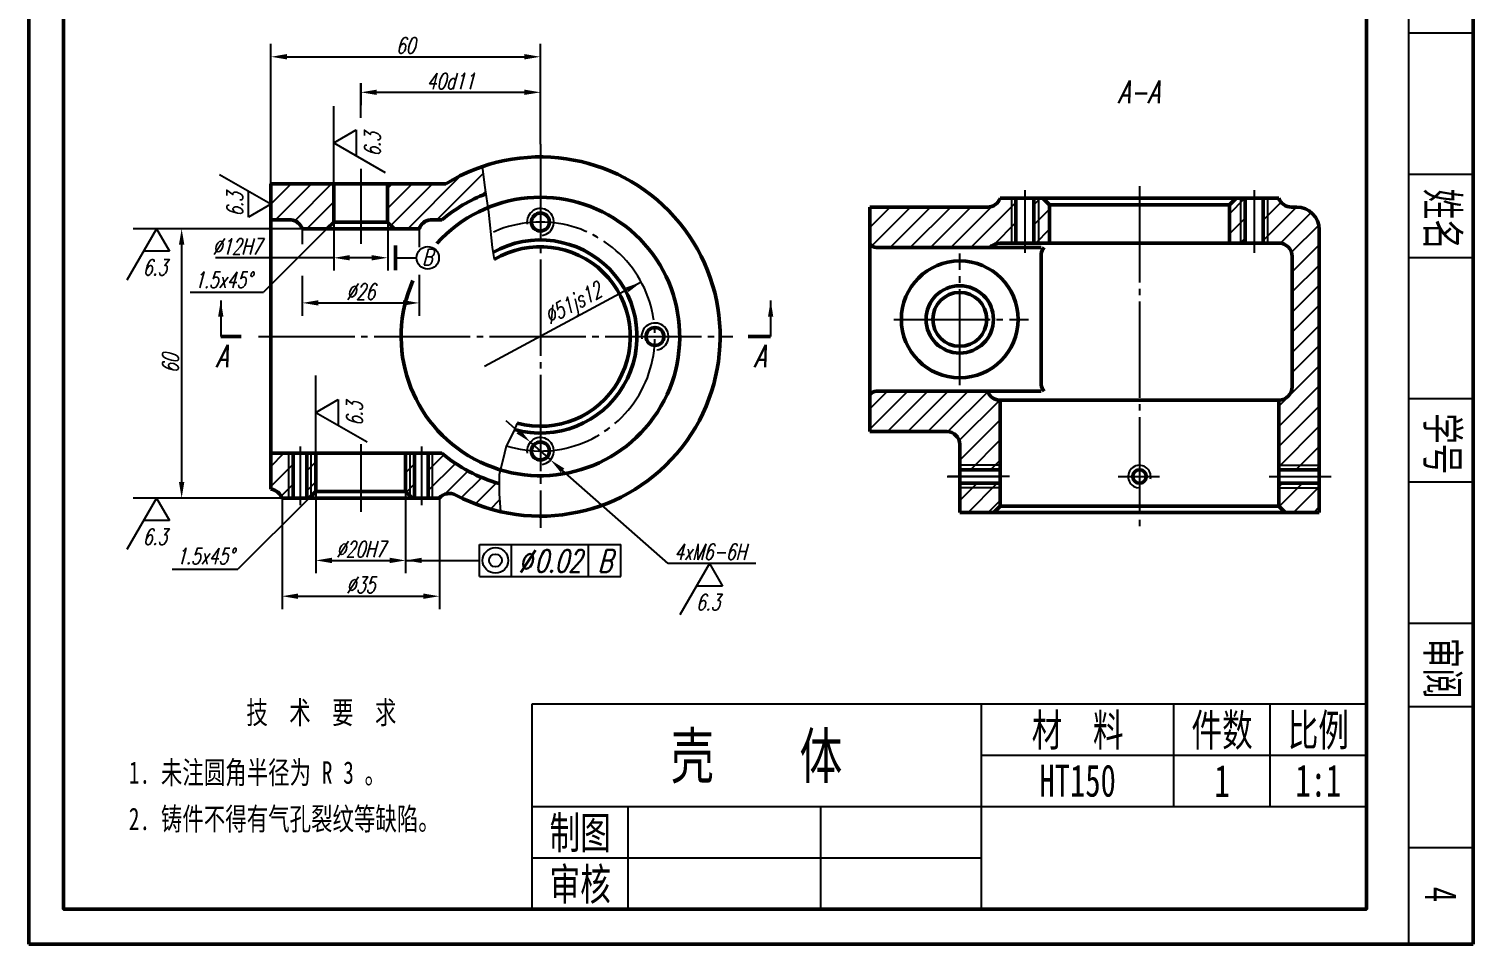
# Model space of a CAD drawing. Header units: millimetres. Extents: x -523 to 2676, y -549 to 1097.
# Drawn here: x 2451.5 to 2676.5, y 592.9 to 735.6 of the extents above; entities that cross this region are included whole.
import ezdxf
from ezdxf.enums import TextEntityAlignment as Align

# ---------------------------------------------------------------- set-up
doc = ezdxf.new("R2010")
doc.units = ezdxf.units.MM
doc.header["$PDMODE"] = 33
doc.header["$PDSIZE"] = 1.5
doc.linetypes.add('myCENTER', pattern=[18, 15, -1, 1, -1])
for name, color, linetype, lineweight in [('中心线', 7, 'myCENTER', 25), ('剖面线', 7, 'Continuous', 25), ('尺寸', 7, 'Continuous', 25), ('文字', 7, 'Continuous', 25), ('标注', 7, 'Continuous', 25), ('标题文字', 7, 'Continuous', 25), ('答案中心线', 1, 'myCENTER', 25), ('答案剖面线', 1, 'Continuous', 25), ('答案粗实线', 1, 'Continuous', 50), ('答案细实线', 1, 'Continuous', 25), ('粗实线', 7, 'Continuous', 50), ('细实线', 7, 'Continuous', 25)]:
    doc.layers.add(name, color=color, linetype=linetype, lineweight=lineweight)
doc.styles.add('字母标注-3.5号', font='txt.shx', dxfattribs={"width": 0.7, "oblique": 15, "height": 3.5})
doc.styles.add('尺寸文字1-2.5号', font='txt.shx', dxfattribs={"width": 0.7, "oblique": 15, "height": 2.5})
doc.styles.add('标题汉字1-5号', font='SimSun.ttf', dxfattribs={"width": 0.7, "height": 5})
doc.styles.add('标题汉字2-3.5号', font='SimSun.ttf', dxfattribs={"width": 0.7, "height": 3.5})
doc.dimstyles.new('尺寸25', dxfattribs={"dimtxt": 2.5, "dimasz": 2.5, "dimexe": 2, "dimexo": 0, "dimgap": 0.5, "dimtad": 1, "dimdec": 0, "dimdsep": 46, "dimtxsty": '尺寸文字1-2.5号', "dimcen": 0, "dimadec": 0, "dimazin": 0, "dimtol": 1, "dimtp": 0.039, "dimtfac": 0.6, "dimtdec": 3, "dimtmove": 0, "dimatfit": 3, "dimfxl": 0, "dimarcsym": 0})
pattern_1 = [(45, (540.0265, 591.5177), (-1.5715448, 1.5715448), [])]

# ---------------------------------------------------------------- blocks, each defined once
blk = doc.blocks.new('*D213')
at = {"layer": 'Defpoints', "color": 0}
for p in [(2503.15, 727.08), (2531.15, 725.67), (2531.15, 717.61)]:
    blk.add_point(p, dxfattribs=at)
at = {"layer": '尺寸', "color": 0, "lineweight": -2}
for p, q in [((2503.15, 727.08), (2503.15, 723.67)), ((2531.15, 717.61), (2531.15, 727.67)), ((2505.65, 725.67), (2528.65, 725.67))]:
    blk.add_line(p, q, dxfattribs=at)
at = {"layer": '尺寸', "color": 0}
for points in [[(2505.65, 726.09), (2505.65, 725.26), (2503.15, 725.67)], [(2528.65, 726.09), (2528.65, 725.26), (2531.15, 725.67)]]:
    blk.add_solid(points, dxfattribs=at)
at = {"layer": '尺寸', "color": 0, "insert": (2517.15, 727.42), "char_height": 2.5, "attachment_point": 5, "style": '尺寸文字1-2.5号'}
blk.add_mtext('40d11', dxfattribs=at)
blk = doc.blocks.new('*D214')
at = {"layer": 'Defpoints', "color": 0}
for p in [(2531.15, 731.21), (2531.15, 727.67), (2489.15, 711.4)]:
    blk.add_point(p, dxfattribs=at)
at = {"layer": '尺寸', "color": 0, "lineweight": -2}
for p, q in [((2489.15, 711.4), (2489.15, 733.21)), ((2531.15, 727.67), (2531.15, 733.21)), ((2491.65, 731.21), (2528.65, 731.21))]:
    blk.add_line(p, q, dxfattribs=at)
at = {"layer": '尺寸', "color": 0}
for points in [[(2491.65, 731.63), (2491.65, 730.8), (2489.15, 731.21)], [(2528.65, 731.63), (2528.65, 730.8), (2531.15, 731.21)]]:
    blk.add_solid(points, dxfattribs=at)
at = {"layer": '尺寸', "color": 0, "insert": (2510.15, 732.96), "char_height": 2.5, "attachment_point": 5, "style": '尺寸文字1-2.5号'}
blk.add_mtext('60', dxfattribs=at)
blk = doc.blocks.new('*D215')
at = {"layer": 'Defpoints', "color": 0}
for p in [(2498.95, 705.45), (2507.35, 705.45), (2498.95, 699.87)]:
    blk.add_point(p, dxfattribs=at)
at = {"layer": '尺寸', "color": 0, "lineweight": -2}
for p, q in [((2498.95, 705.45), (2498.95, 697.87)), ((2507.35, 705.45), (2507.35, 697.87)), ((2498.95, 699.87), (2480.5, 699.87)), ((2504.85, 699.87), (2501.45, 699.87))]:
    blk.add_line(p, q, dxfattribs=at)
at = {"layer": '尺寸', "color": 0}
for points in [[(2501.45, 700.29), (2501.45, 699.46), (2498.95, 699.87)], [(2504.85, 700.29), (2504.85, 699.46), (2507.35, 699.87)]]:
    blk.add_solid(points, dxfattribs=at)
at = {"layer": '尺寸', "color": 0, "insert": (2483.88, 701.62), "char_height": 2.5, "attachment_point": 5, "style": '尺寸文字1-2.5号'}
blk.add_mtext('%%c12H7', dxfattribs=at)
blk = doc.blocks.new('*D216')
at = {"layer": 'Defpoints', "color": 0}
for p in [(2512.25, 697.2), (2494.05, 695.01), (2512.25, 692.84)]:
    blk.add_point(p, dxfattribs=at)
at = {"layer": '尺寸', "color": 0, "lineweight": -2}
for p, q in [((2512.25, 697.2), (2512.25, 690.84)), ((2494.05, 695.01), (2494.05, 690.84)), ((2496.55, 692.84), (2509.75, 692.84))]:
    blk.add_line(p, q, dxfattribs=at)
at = {"layer": '尺寸', "color": 0}
for points in [[(2496.55, 693.26), (2496.55, 692.42), (2494.05, 692.84)], [(2509.75, 693.26), (2509.75, 692.42), (2512.25, 692.84)]]:
    blk.add_solid(points, dxfattribs=at)
at = {"layer": '尺寸', "color": 0, "insert": (2503.15, 694.59), "char_height": 2.5, "attachment_point": 5, "style": '尺寸文字1-2.5号'}
blk.add_mtext('%%c26', dxfattribs=at)
blk = doc.blocks.new('*D217')
at = {"layer": 'Defpoints', "color": 0}
for p in [(2494.05, 704.4), (2475.25, 662.4), (2490.9, 662.4)]:
    blk.add_point(p, dxfattribs=at)
at = {"layer": '尺寸', "color": 0, "lineweight": -2}
for p, q in [((2494.05, 704.4), (2473.25, 704.4)), ((2475.25, 701.9), (2475.25, 664.9)), ((2490.9, 662.4), (2473.25, 662.4))]:
    blk.add_line(p, q, dxfattribs=at)
at = {"layer": '尺寸', "color": 0}
for points in [[(2474.83, 701.9), (2475.67, 701.9), (2475.25, 704.4)], [(2474.83, 664.9), (2475.67, 664.9), (2475.25, 662.4)]]:
    blk.add_solid(points, dxfattribs=at)
at = {"layer": '尺寸', "color": 0, "insert": (2473.5, 683.4), "char_height": 2.5, "attachment_point": 5, "rotation": 90, "style": '尺寸文字1-2.5号'}
blk.add_mtext('60', dxfattribs=at)
blk = doc.blocks.new('*D218')
at = {"layer": 'Defpoints', "color": 0}
for p in [(2496.15, 663.45), (2510.15, 663.45), (2510.15, 652.69)]:
    blk.add_point(p, dxfattribs=at)
at = {"layer": '尺寸', "color": 0, "lineweight": -2}
for p, q in [((2496.15, 663.45), (2496.15, 650.69)), ((2510.15, 663.45), (2510.15, 650.69)), ((2498.65, 652.69), (2507.65, 652.69))]:
    blk.add_line(p, q, dxfattribs=at)
at = {"layer": '尺寸', "color": 0}
for points in [[(2498.65, 653.11), (2498.65, 652.27), (2496.15, 652.69)], [(2507.65, 653.11), (2507.65, 652.27), (2510.15, 652.69)]]:
    blk.add_solid(points, dxfattribs=at)
at = {"layer": '尺寸', "color": 0, "insert": (2503.15, 654.44), "char_height": 2.5, "attachment_point": 5, "style": '尺寸文字1-2.5号'}
blk.add_mtext('%%C20H7', dxfattribs=at)
blk = doc.blocks.new('*D219')
at = {"layer": 'Defpoints', "color": 0}
for p in [(2490.9, 662.4), (2515.4, 662.4), (2515.4, 647.11)]:
    blk.add_point(p, dxfattribs=at)
at = {"layer": '尺寸', "color": 0, "lineweight": -2}
for p, q in [((2490.9, 662.4), (2490.9, 645.11)), ((2515.4, 662.4), (2515.4, 645.11)), ((2493.4, 647.11), (2512.9, 647.11))]:
    blk.add_line(p, q, dxfattribs=at)
at = {"layer": '尺寸', "color": 0}
for points in [[(2493.4, 647.53), (2493.4, 646.69), (2490.9, 647.11)], [(2512.9, 647.53), (2512.9, 646.69), (2515.4, 647.11)]]:
    blk.add_solid(points, dxfattribs=at)
at = {"layer": '尺寸', "color": 0, "insert": (2503.15, 648.86), "char_height": 2.5, "attachment_point": 5, "style": '尺寸文字1-2.5号'}
blk.add_mtext('%%C35', dxfattribs=at)
blk = doc.blocks.new('*D220')
at = {"layer": 'Defpoints', "color": 0}
for p in [(2529.57, 671.14), (2532.72, 668.36)]:
    blk.add_point(p, dxfattribs=at)
at = {"layer": '尺寸', "color": 0, "lineweight": -2}
for p, q in [((2527.7, 672.79), (2525.82, 674.45)), ((2529.57, 671.14), (2532.72, 668.36)), ((2551.04, 652.19), (2534.59, 666.7))]:
    blk.add_line(p, q, dxfattribs=at)
at = {"layer": '尺寸', "color": 0}
for points in [[(2527.97, 673.1), (2527.42, 672.48), (2529.57, 671.14)], [(2534.87, 667.02), (2534.32, 666.39), (2532.72, 668.36)]]:
    blk.add_solid(points, dxfattribs=at)

msp = doc.modelspace()

# ---------------------------------------------------------------- hatches: boundary and pattern name
at = {"layer": '剖面线'}
h = msp.add_hatch(dxfattribs=at)
h.set_pattern_fill('ANSI31', color=256, scale=0.7, style=0)
h.set_pattern_definition(pattern_1)
h.paths.add_polyline_path([(2515.809, 705.798, -0.0839501), (2522.646, 709.828), (2522.067, 714.085, 0.0562107), (2516.395, 711.398), (2507.345, 711.398), (2507.345, 705.448), (2508.395, 704.398), (2512.245, 704.398, -0.3507811), (2514.523, 705.798)])
h.paths.add_polyline_path([(2489.145, 711.398), (2489.145, 705.798), (2491.768, 705.798, -0.3507811), (2494.045, 704.398), (2497.895, 704.398), (2498.945, 705.448), (2498.945, 711.398)])
h = msp.add_hatch(dxfattribs=at)
h.set_pattern_fill('ANSI31', color=256, scale=0.7, style=0)
h.set_pattern_definition(pattern_1)
h.paths.add_polyline_path([(2492.645, 669.398), (2489.145, 669.398), (2489.145, 663.798, -0.2827591), (2490.895, 662.398), (2492.645, 662.398)])
h.paths.add_polyline_path([(2496.145, 669.398), (2494.745, 669.398), (2494.745, 662.398), (2495.095, 662.398), (2496.145, 663.448)])
h.paths.add_polyline_path([(2511.545, 669.398), (2510.145, 669.398), (2510.145, 663.448), (2511.195, 662.398), (2511.545, 662.398)])
h.paths.add_polyline_path([(2515.809, 669.398), (2513.645, 669.398), (2513.645, 662.398), (2515.395, 662.398, -0.3517672), (2517.979, 662.886, 0.0665743), (2524.935, 660.295), (2524.721, 663.054), (2524.721, 664.681, -0.1071276)])
at = {"layer": '答案剖面线'}
h = msp.add_hatch(dxfattribs=at)
h.set_pattern_fill('ANSI31', color=256, scale=0.7, style=0)
h.set_pattern_definition([(45, (-68.4017, 527.3368), (-1.5715448, 1.5715448), [])])
h.paths.add_polyline_path([(2610.473, 708.122), (2609.423, 709.172), (2608.023, 709.172), (2608.023, 702.172), (2610.473, 702.172)])
h.paths.add_polyline_path([(2605.223, 709.172), (2602.773, 709.172, -0.3178372), (2600.793, 707.772), (2599.973, 707.772), (2582.473, 707.772), (2582.473, 701.972, 0.1762317), (2583.473, 701.472), (2601.207, 701.472, -0.2134218), (2602.773, 702.172), (2605.223, 702.172)])
h.paths.add_polyline_path([(2602.773, 677.672, -0.3178372), (2600.793, 679.072), (2583.473, 679.072, 0.1762317), (2582.473, 678.572), (2582.473, 672.772), (2594.473, 672.772, -0.4142136), (2596.473, 670.772), (2596.473, 666.822), (2602.773, 666.822)])
h.paths.add_polyline_path([(2602.773, 664.722), (2596.473, 664.722), (2596.473, 660.172), (2601.773, 660.172), (2602.773, 661.172)])
h = msp.add_hatch(dxfattribs=at)
h.set_pattern_fill('ANSI31', color=256, scale=0.7, style=0)
h.set_pattern_definition([(45, (633.3538, 493.1898), (-1.5715448, 1.5715448), [])])
h.paths.add_polyline_path([(2640.923, 709.172), (2639.523, 709.172), (2638.473, 708.122), (2638.473, 702.172), (2640.923, 702.172)])
h.paths.add_polyline_path([(2648.273, 700.072), (2648.273, 679.772, -0.4142136), (2646.173, 677.672), (2646.173, 666.822), (2652.473, 666.822), (2652.473, 704.272, 0.4142136), (2648.973, 707.772), (2648.153, 707.772, -0.3178372), (2646.173, 709.172), (2643.723, 709.172), (2643.723, 702.172), (2646.173, 702.172, -0.4142136)])
h.paths.add_polyline_path([(2652.473, 664.722), (2646.173, 664.722), (2646.173, 661.172), (2647.173, 660.172), (2652.473, 660.172)])

# ---------------------------------------------------------------- linework, layer by layer
at = {"layer": '中心线'}
for p, q in [((2531.145, 717.609), (2531.145, 657.763)), ((2503.145, 713.754), (2503.145, 702.057)), ((2487.223, 687.598), (2561.123, 687.598)), ((2503.145, 670.798), (2503.145, 660.257)), ((2493.695, 670.451), (2493.695, 661.329)), ((2512.595, 670.451), (2512.595, 661.329)), ((2594.517, 665.772), (2602.709, 665.772))]:
    msp.add_line(p, q, dxfattribs=at)
msp.add_arc((2531.145, 687.598), 17.85, 252.73388, 115.7468, dxfattribs=at)
at = {"layer": '尺寸'}
for p, q in [((2503.145, 721.673), (2503.145, 727.078)), ((2498.945, 711.398), (2498.945, 723.523)), ((2473.251, 704.398), (2467.676, 704.398)), ((2497.895, 704.398), (2488.003, 694.505)), ((2494.045, 704.398), (2494.045, 701.973)), ((2512.245, 704.398), (2512.245, 701.514)), ((2494.045, 697.083), (2494.045, 695.013)), ((2476.587, 694.505), (2488.003, 694.505)), ((2512.245, 695.128), (2512.245, 692.451)), ((2496.145, 669.398), (2496.145, 681.523)), ((2473.251, 662.398), (2467.676, 662.398)), ((2495.095, 662.398), (2483.999, 651.302)), ((2473.787, 651.302), (2483.999, 651.302)), ((2564.718, 652.19), (2551.036, 652.19))]:
    msp.add_line(p, q, dxfattribs=at)
at = {"layer": '标注'}
for p, q in [((2498.945, 717.775), (2502.445, 719.796)), ((2498.945, 717.775), (2506.945, 713.156)), ((2502.445, 719.796), (2502.445, 715.754)), ((2489.145, 708.21), (2481.145, 712.829)), ((2485.645, 706.189), (2485.645, 710.231)), ((2489.145, 708.21), (2485.645, 706.189)), ((2471.332, 704.398), (2466.713, 696.398)), ((2471.332, 704.398), (2473.353, 700.898)), ((2473.353, 700.898), (2469.311, 700.898)), ((2508.588, 699.872), (2511.838, 699.872)), ((2496.145, 675.775), (2499.645, 677.796)), ((2499.645, 677.796), (2499.645, 673.754)), ((2496.145, 675.775), (2504.145, 671.156)), ((2471.332, 662.398), (2466.713, 654.398)), ((2471.332, 662.398), (2473.353, 658.898)), ((2473.353, 658.898), (2469.311, 658.898)), ((2521.634, 655.189), (2543.653, 655.189)), ((2521.634, 650.189), (2521.634, 655.189)), ((2526.634, 650.189), (2526.634, 655.189)), ((2538.653, 650.189), (2538.653, 655.189)), ((2543.653, 650.189), (2543.653, 655.189)), ((2557.506, 652.19), (2552.887, 644.19)), ((2557.506, 652.19), (2559.526, 648.69)), ((2521.634, 650.189), (2543.653, 650.189)), ((2559.526, 648.69), (2555.485, 648.69))]:
    msp.add_line(p, q, dxfattribs=at)
for centre, radius in [((2513.588, 699.872), 1.75), ((2524.134, 652.689), 2), ((2524.134, 652.689), 1)]:
    msp.add_circle(centre, radius, dxfattribs=at)
at = {"layer": '答案中心线'}
for p, q in [((2624.473, 711.04), (2624.473, 657.603)), ((2606.623, 710.396), (2606.623, 700.619)), ((2642.323, 710.396), (2642.323, 700.619)), ((2596.473, 679.989), (2596.473, 700.522)), ((2586.201, 690.272), (2607.181, 690.272)), ((2604.245, 665.772), (2594.6, 665.772)), ((2621.152, 665.772), (2627.575, 665.772)), ((2644.701, 665.772), (2654.345, 665.772))]:
    msp.add_line(p, q, dxfattribs=at)
at = {"layer": '答案粗实线'}
for p, q in [((2602.773, 709.172), (2628.727, 709.172)), ((2609.423, 709.172), (2602.773, 709.172)), ((2605.223, 709.172), (2605.223, 702.172)), ((2608.023, 709.172), (2608.023, 702.172)), ((2609.423, 709.172), (2610.473, 708.122)), ((2639.523, 709.172), (2628.727, 709.172)), ((2639.523, 709.172), (2638.473, 708.122)), ((2639.523, 709.172), (2646.173, 709.172)), ((2640.923, 709.172), (2640.923, 702.172)), ((2643.723, 709.172), (2643.723, 702.172)), ((2582.473, 707.772), (2582.473, 672.772)), ((2582.473, 707.772), (2600.793, 707.772)), ((2600.793, 707.772), (2599.973, 707.772)), ((2610.473, 702.172), (2610.473, 708.122)), ((2610.473, 708.122), (2624.473, 708.122)), ((2638.473, 708.122), (2624.473, 708.122)), ((2638.473, 702.172), (2638.473, 708.122)), ((2648.153, 707.772), (2648.973, 707.772)), ((2652.473, 660.172), (2652.473, 704.272)), ((2624.473, 702.172), (2602.773, 702.172)), ((2624.473, 702.172), (2646.173, 702.172)), ((2609.136, 701.472), (2583.473, 701.472)), ((2609.136, 680.072), (2609.136, 700.472)), ((2648.273, 700.072), (2648.273, 679.772)), ((2609.136, 679.072), (2583.473, 679.072)), ((2624.473, 677.672), (2602.773, 677.672)), ((2602.773, 677.672), (2602.773, 661.172)), ((2624.473, 677.672), (2646.173, 677.672)), ((2646.173, 677.672), (2646.173, 661.172)), ((2582.473, 672.772), (2594.473, 672.772)), ((2596.473, 660.172), (2596.473, 670.772)), ((2596.473, 660.172), (2596.473, 670.772)), ((2602.773, 666.822), (2596.473, 666.822)), ((2646.173, 666.822), (2652.473, 666.822)), ((2602.773, 664.722), (2596.473, 664.722)), ((2646.173, 664.722), (2652.473, 664.722)), ((2596.473, 660.172), (2647.173, 660.172)), ((2601.773, 660.172), (2596.473, 660.172)), ((2602.773, 661.172), (2601.773, 660.172)), ((2602.773, 661.172), (2646.173, 661.172)), ((2646.173, 661.172), (2647.173, 660.172)), ((2647.173, 660.172), (2652.473, 660.172))]:
    msp.add_line(p, q, dxfattribs=at)
for centre, radius in [((2596.473, 690.272), 9.1), ((2596.473, 690.272), 5.25), ((2596.473, 690.272), 4.2), ((2624.473, 665.772), 1.05)]:
    msp.add_circle(centre, radius, dxfattribs=at)
for centre, radius, start, end in [((2600.793, 709.872), 2.1, 270, 340.52878), ((2600.793, 709.872), 2.1, 270, 340.52878), ((2648.153, 709.872), 2.1, 199.47122, 270), ((2648.973, 704.272), 3.5, 0, 90), ((2602.773, 700.072), 2.1, 90, 138.18969), ((2646.173, 700.072), 2.1, 0, 90), ((2583.66, 703.096), 1.635, 223.44553, 263.42436), ((2610.761, 700.285), 1.635, 133.44553, 173.42436), ((2610.761, 680.259), 1.635, 186.57564, 226.55447), ((2646.173, 679.772), 2.1, 270, 0), ((2583.66, 677.447), 1.635, 96.57564, 136.55447), ((2602.773, 679.772), 2.1, 199.47122, 270), ((2594.473, 670.772), 2, 0, 90)]:
    msp.add_arc(centre, radius, start, end, dxfattribs=at)
at = {"layer": '答案细实线'}
for p, q in [((2604.523, 709.172), (2604.523, 702.172)), ((2608.723, 709.172), (2608.723, 702.172)), ((2640.223, 709.172), (2640.223, 702.172)), ((2644.423, 709.172), (2644.423, 702.172)), ((2602.773, 667.522), (2596.473, 667.522)), ((2646.173, 667.522), (2652.473, 667.522)), ((2602.773, 664.022), (2596.473, 664.022)), ((2646.173, 664.022), (2652.473, 664.022))]:
    msp.add_line(p, q, dxfattribs=at)
msp.add_arc((2624.473, 665.772), 1.75, 348.07438, 263.7145, dxfattribs=at)
at = {"layer": '粗实线'}
for p, q in [((2451.452, 902.868), (2451.452, 592.868)), ((2676.452, 592.868), (2676.452, 902.868)), ((2489.145, 711.398), (2516.395, 711.398)), ((2489.145, 711.398), (2489.145, 663.798)), ((2498.945, 711.398), (2498.945, 705.448)), ((2507.345, 711.398), (2507.345, 705.448)), ((2492.295, 705.798), (2489.145, 705.798)), ((2497.895, 704.398), (2494.045, 704.398)), ((2498.945, 705.448), (2497.895, 704.398)), ((2497.895, 704.398), (2508.395, 704.398)), ((2498.945, 705.448), (2507.345, 705.448)), ((2507.345, 705.448), (2508.395, 704.398)), ((2512.245, 704.398), (2508.395, 704.398)), ((2515.809, 705.798), (2513.995, 705.798)), ((2508.588, 697.918), (2508.588, 701.786)), ((2484.51, 687.598), (2481.349, 687.598)), ((2567.012, 687.598), (2563.505, 687.598)), ((2515.809, 669.398), (2489.145, 669.398)), ((2492.645, 662.398), (2492.645, 669.398)), ((2494.745, 662.398), (2494.745, 669.398)), ((2496.145, 669.398), (2496.145, 663.448)), ((2510.145, 669.398), (2510.145, 663.448)), ((2511.545, 662.398), (2511.545, 669.398)), ((2513.645, 662.398), (2513.645, 669.398)), ((2495.095, 662.398), (2490.895, 662.398)), ((2496.145, 663.448), (2495.095, 662.398)), ((2495.095, 662.398), (2511.195, 662.398)), ((2496.145, 663.448), (2510.145, 663.448)), ((2510.145, 663.448), (2511.195, 662.398)), ((2511.195, 662.398), (2515.395, 662.398)), ((2451.452, 592.868), (2676.452, 592.868))]:
    msp.add_line(p, q, dxfattribs=at)
msp.add_lwpolyline([(2456.853, 831.258), (2659.84, 831.258), (2659.84, 598.322), (2456.853, 598.322)], close=True, dxfattribs=at)
for centre in [(2531.145, 705.448), (2548.995, 687.598), (2531.145, 669.748)]:
    msp.add_circle(centre, 1.4, dxfattribs=at)
for centre, radius, start, end in [((2531.145, 687.598), 28, 241.951, 121.78833), ((2531.145, 687.598), 21.7, 156.24726, 138.00979), ((2531.145, 687.598), 23.8, 110.90662, 130.11917), ((2492.032, 703.674), 2.14, 19.76272, 82.91766), ((2514.259, 703.674), 2.14, 97.08234, 160.23728), ((2531.145, 687.598), 15.05, 254.39648, 119.41475), ((2531.145, 687.598), 14, 254.97231, 120.88243), ((2531.145, 687.598), 23.8, 229.88083, 254.33938), ((2488.882, 661.674), 2.14, 19.76272, 82.91766), ((2516.992, 661.033), 2.1, 61.951, 139.47179)]:
    msp.add_arc(centre, radius, start, end, dxfattribs=at)
at = {"layer": '细实线'}
for p, q in [((2666.452, 592.868), (2666.452, 902.868)), ((2676.452, 734.868), (2666.452, 734.868)), ((2676.452, 712.868), (2666.452, 712.868)), ((2676.452, 699.868), (2666.452, 699.868)), ((2676.452, 677.868), (2666.452, 677.868)), ((2491.945, 662.398), (2491.945, 669.398)), ((2495.445, 662.748), (2495.445, 669.398)), ((2510.845, 662.748), (2510.845, 669.398)), ((2514.345, 662.398), (2514.345, 669.398)), ((2676.452, 664.868), (2666.452, 664.868)), ((2676.452, 642.868), (2666.452, 642.868)), ((2529.84, 630.322), (2659.84, 630.322)), ((2529.84, 598.322), (2529.84, 630.322)), ((2599.84, 598.322), (2599.84, 630.322)), ((2629.84, 614.322), (2629.84, 630.322)), ((2644.84, 614.322), (2644.84, 630.322)), ((2659.84, 598.322), (2659.84, 630.322)), ((2676.452, 629.868), (2666.452, 629.868)), ((2599.84, 622.322), (2659.84, 622.322)), ((2529.84, 614.322), (2659.84, 614.322)), ((2544.84, 598.322), (2544.84, 614.322)), ((2574.84, 598.322), (2574.84, 614.322)), ((2676.452, 607.868), (2666.452, 607.868)), ((2529.84, 606.322), (2599.84, 606.322)), ((2529.84, 598.322), (2659.84, 598.322))]:
    msp.add_line(p, q, dxfattribs=at)
for points in [[(2522.067, 714.085), (2522.507, 710.844), (2523.061, 706.976), (2523.614, 701.452), (2523.959, 699.613)], [(2527.515, 674.076), (2526.934, 672.722), (2525.827, 670.512), (2525.274, 668.303), (2524.721, 666.093), (2524.721, 663.054), (2524.935, 660.295)]]:
    msp.add_lwpolyline(points, dxfattribs=at)
for centre in [(2531.145, 705.448), (2548.995, 687.598), (2531.145, 669.748)]:
    msp.add_arc(centre, 2.1, 278.11349, 189.61675, dxfattribs=at)

# ---------------------------------------------------------------- texts
at = {"layer": '尺寸', "oblique": 15, "width": 0.7}
for s, height, style, p in [('A-A', 3.5, '字母标注-3.5号', (2621.094, 723.991)), ('1.5x45%%D', 2.5, '尺寸文字1-2.5号', (2477.249, 695.183)), ('A', 3.5, '字母标注-3.5号', (2480.559, 682.802)), ('A', 3.5, '字母标注-3.5号', (2564.367, 682.802)), ('4xM6-6H', 2.5, '尺寸文字1-2.5号', (2551.999, 652.79)), ('1.5x45%%D', 2.5, '尺寸文字1-2.5号', (2474.449, 652.114))]:
    msp.add_text(s, height=height, dxfattribs=dict(at, style=style)).set_placement(p)
at = {"layer": '尺寸', "style": '尺寸文字1-2.5号', "oblique": 15, "width": 0.7}
for s, rotation, p in [('6.3', 90, (2484.79, 706.301)), ('%%C51js12', 28.3498, (2532.601, 689.448))]:
    msp.add_text(s, height=2.5, rotation=rotation, dxfattribs=at).set_placement(p)
at = {"layer": '文字', "style": '标题汉字2-3.5号', "width": 0.7}
for s, p in [('技  术  要  求', (2485.333, 627.223)), ('1. 未注圆角半径为 R 3 。  ', (2467.019, 617.873)), ('2. 铸件不得有气孔裂纹等缺陷。', (2467.019, 610.645))]:
    msp.add_text(s, height=3.5, dxfattribs=at).set_placement(p)
at = {"layer": '标注', "style": '尺寸文字1-2.5号', "oblique": 15, "width": 0.7}
for p in [(2506.219, 715.657), (2503.419, 673.657)]:
    msp.add_text('6.3', height=2.5, rotation=90, dxfattribs=at).set_placement(p)
at = {"layer": '标注', "oblique": 15, "width": 0.7}
for s, height, style, p in [('B', 2.5, '尺寸文字1-2.5号', (2512.753, 698.696)), ('6.3', 2.5, '尺寸文字1-2.5号', (2469.213, 697.124)), ('6.3', 2.5, '尺寸文字1-2.5号', (2469.213, 655.124)), ('%%C', 3.5, '尺寸文字1-2.5号', (2527.717, 650.789)), ('0.02', 3.5, '字母标注-3.5号', (2530.22, 650.837)), ('B', 3.5, '字母标注-3.5号', (2540.098, 650.837)), ('6.3', 2.5, '尺寸文字1-2.5号', (2555.387, 644.916))]:
    msp.add_text(s, height=height, dxfattribs=dict(at, style=style)).set_placement(p)
at = {"layer": '标题文字', "style": '标题汉字1-5号', "width": 0.7}
for s, p in [('姓名', (2669.216, 710.642)), ('学号', (2669.216, 675.642)), ('审阅', (2669.216, 640.642)), ('4', (2668.948, 601.811))]:
    msp.add_text(s, height=5, rotation=270, dxfattribs=at).set_placement(p)
at = {"layer": '细实线', "style": '标题汉字1-5号', "width": 0.7}
for s, height, p in [('材  料', 5, (2614.84, 626.322)), ('件数', 5, (2637.34, 626.322)), ('比例', 5, (2652.34, 626.322)), ('壳    体', 7, (2564.84, 622.322)), ('HT150', 5, (2614.84, 618.322)), ('1', 5, (2637.34, 618.322)), ('1:1', 5, (2652.34, 618.322)), ('制图', 5, (2537.34, 610.322)), ('审核', 5, (2537.34, 602.322))]:
    msp.add_text(s, height=height, dxfattribs=at).set_placement(p, align=Align.MIDDLE)

# ---------------------------------------------------------------- dimensions: what is measured, and where the dimension line sits
at = {"layer": '尺寸'}
for base, p1, p2, text, picture, middle in [((2531.145, 731.213), (2489.145, 711.398), (2531.145, 727.674), '60', '*D214', (2510.145, 732.963)), ((2531.145, 725.674), (2503.145, 727.078), (2531.145, 717.609), '40d11', '*D213', (2517.145, 727.424)), ((2512.245, 692.839), (2494.045, 695.013), (2512.245, 697.198), '%%c26', '*D216', (2503.145, 694.589)), ((2515.395, 647.109), (2490.895, 662.398), (2515.395, 662.398), '%%C35', '*D219', (2503.145, 648.859)), ((2510.145, 652.689), (2496.145, 663.448), (2510.145, 663.448), '%%C20H7', '*D218', (2503.145, 654.439))]:
    dim = msp.add_linear_dim(base=base, p1=p1, p2=p2, text=text, dimstyle='尺寸25', dxfattribs=at)
    dim.commit()
    dim.dimension.update_dxf_attribs({"geometry": picture, "text_midpoint": middle})
dim = msp.add_linear_dim(base=(2475.251, 662.398), p1=(2494.045, 704.398), p2=(2490.895, 662.398), angle=90, text='60', dimstyle='尺寸25', dxfattribs=at)
dim.commit()
dim.dimension.update_dxf_attribs({"geometry": '*D217', "text_midpoint": (2473.501, 683.398)})
dim = msp.add_linear_dim(base=(2498.945, 699.872), p1=(2507.345, 705.448), p2=(2498.945, 705.448), text='%%c12H7', dimstyle='尺寸25', dxfattribs=at)
dim.commit()
dim.dimension.update_dxf_attribs({"geometry": '*D215', "text_midpoint": (2483.882, 699.872), "dimtype": 160})
dim = msp.add_diameter_dim_2p(p1=(2529.571, 671.137), p2=(2532.72, 668.358), text=' ', dimstyle='尺寸25', dxfattribs=at)
dim.commit()
dim.dimension.update_dxf_attribs({"geometry": '*D220', "text_midpoint": (2551.036, 652.19), "dimtype": 163})

# ---------------------------------------------------------------- leaders
for points in [[(2546.855, 696.074), (2522.444, 682.903)], [(2481.349, 693.206), (2481.349, 687.598)], [(2567.012, 693.206), (2567.012, 687.598)], [(2510.145, 652.689), (2521.634, 652.689)]]:
    msp.add_leader(points, dimstyle='尺寸25', override={"dimgap": 0.5, "dimtad": 0}, dxfattribs=at)

doc.saveas('drawing.dxf')
